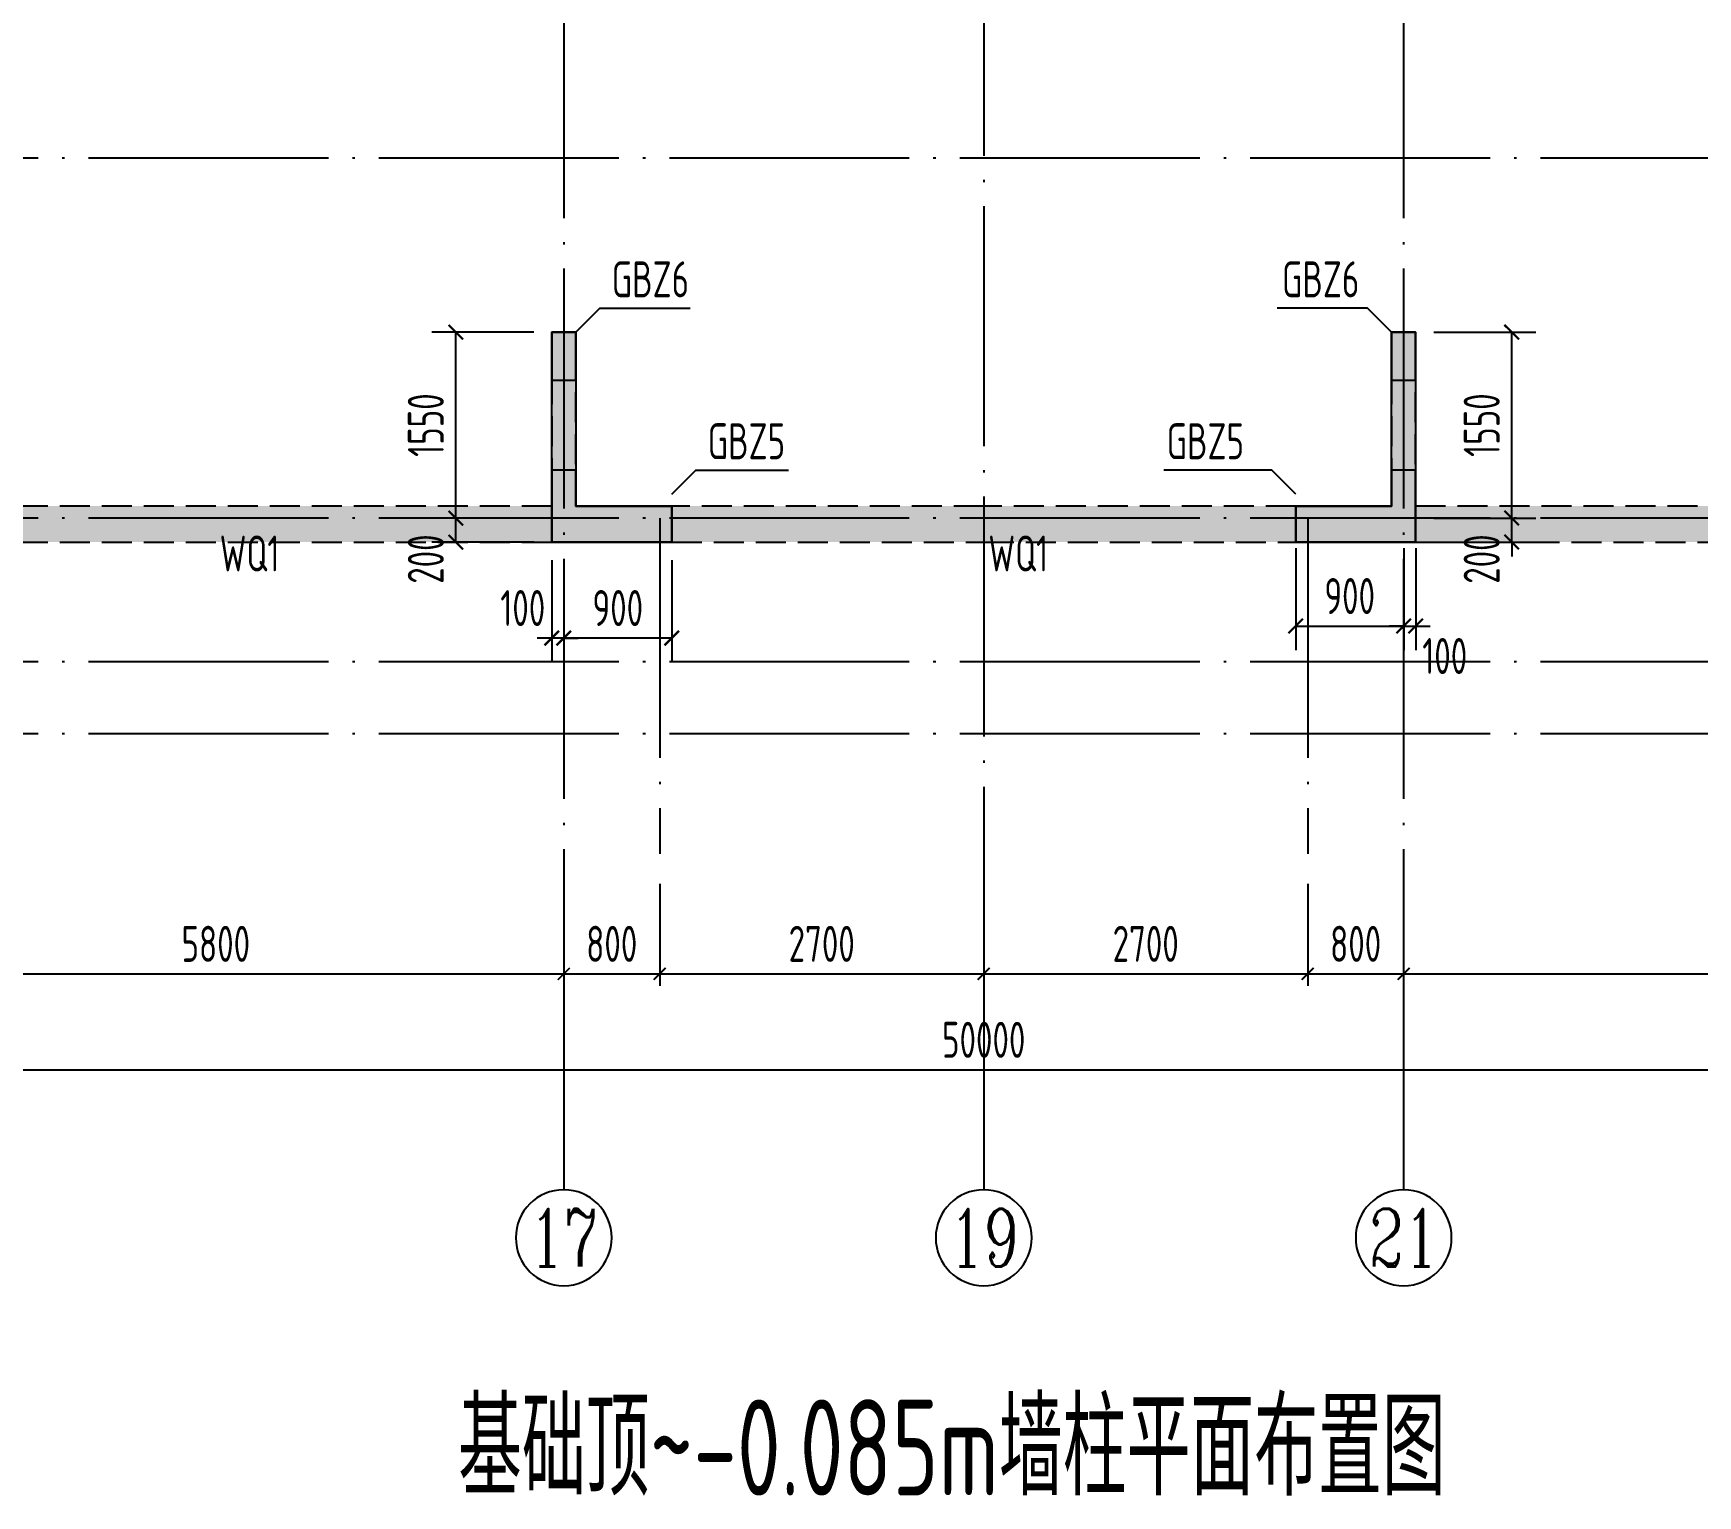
# Model space of a CAD drawing. Extents: x -668857 to 154266, y -275694 to 291306.
# Drawn here: x -322663 to -308792, y 197095 to 209287 of the extents above; entities that cross this region are included whole.
import ezdxf
from ezdxf.enums import TextEntityAlignment as Align

# ---------------------------------------------------------------- set-up
doc = ezdxf.new("R2010")
doc.units = 0
doc.header["$LTSCALE"] = 1000
doc.linetypes.add('DASH', pattern=[0.35, 0.25, -0.1])
doc.linetypes.add('DOTE', pattern=[2.42, 2, -0.2, 0.02, -0.2])
doc.layers.get('0').update_dxf_attribs({"linetype": 'CONTINUOUS'})
doc.layers.get('DEFPOINTS').update_dxf_attribs({"linetype": 'CONTINUOUS'})
for name, color, linetype in [('A-AXIS', 1, 'CONTINUOUS'), ('A-DOTE', 10, 'DOTE'), ('AXIS_NUM', 7, 'CONTINUOUS'), ('COLU_DE_TEXT', 7, 'CONTINUOUS'), ('LABEL', 1, 'CONTINUOUS'), ('PUB_TEXT', 2, 'CONTINUOUS'), ('S-Q墙填充', 252, 'CONTINUOUS'), ('S-Q墙实线', 6, 'CONTINUOUS'), ('S-Q墙标注', 3, 'CONTINUOUS'), ('S-Q墙虚线', 6, 'DASH'), ('S-X详图填充', 252, 'CONTINUOUS'), ('S-X详图实线', 4, 'CONTINUOUS'), ('S-Y一般标注', 3, 'CONTINUOUS')]:
    doc.layers.add(name, color=color, linetype=linetype)
doc.styles.add('TSSD_Axis', font='complex.shx', dxfattribs={"width": 0.7, "bigfont": 'hztxt.shx'})
doc.styles.add('TSSD_DIMENSION', font='Tssdeng.shx', dxfattribs={"width": 0.7, "bigfont": 'tssdchn.shx'})
doc.styles.add('TSSD_REIN', font='tssdeng.shx', dxfattribs={"width": 0.7, "height": 300, "bigfont": 'tssdchn.shx'})
doc.styles.add('结构文字', font='zstxt.shx', dxfattribs={"width": 0.7, "bigfont": 'zshz.shx'})
doc.dimstyles.new('STRUCK', dxfattribs={"dimtxt": 400, "dimasz": 121, "dimexe": 200, "dimexo": 150, "dimgap": 115, "dimtad": 1, "dimdec": 0, "dimdsep": 46, "dimtxsty": '结构文字', "dimblk": 'ARCHTICK', "dimcen": 400, "dimclrd": 3, "dimclre": 3, "dimclrt": 7, "dimadec": 0, "dimazin": 0, "dimtfac": 1, "dimtdec": 0, "dimtix": 1, "dimtmove": 2, "dimatfit": 3, "dimldrblk": '_DIMX', "dimfxl": 0, "dimtolj": 1, "dimtzin": 0, "dimarcsym": 0})
doc.dimstyles.new('TSSD_100_100', dxfattribs={"dimtxt": 300, "dimasz": 100, "dimexe": 100, "dimexo": 250, "dimgap": 100, "dimtad": 1, "dimdec": 0, "dimzin": 0, "dimdsep": 46, "dimtxsty": 'TSSD_DIMENSION', "dimblk": 'ARCHTICK', "dimcen": 0, "dimdle": 100, "dimclrt": 7, "dimadec": 0, "dimazin": 0, "dimtfac": 1, "dimtdec": 0, "dimtix": 1, "dimtmove": 2, "dimatfit": 3, "dimldrblk": 'ARCHTICK', "dimfxl": 0, "dimtolj": 1, "dimtzin": 0, "dimarcsym": 0})

# ---------------------------------------------------------------- blocks, each defined once
blk = doc.blocks.new('_ArchTick')
at = {"color": 0, "linetype": 'ByBlock', "const_width": 0.15}
blk.add_lwpolyline([(-0.5, -0.5), (0.5, 0.5)], dxfattribs=at)
blk = doc.blocks.new('*D119')
at = {"layer": 'DEFPOINTS', "color": 0}
for p in [(20300, 3600), (26100, 3600), (26100, 2600)]:
    blk.add_point(p, dxfattribs=at)
at = {"layer": 'S-Y一般标注', "color": 0, "lineweight": -2}
for p, q in [((20300, 3350), (20300, 2500)), ((26100, 3350), (26100, 2500)), ((20200, 2600), (26200, 2600))]:
    blk.add_line(p, q, dxfattribs=at)
at = {"layer": 'S-Y一般标注', "color": 0, "lineweight": -2, "xscale": 100, "yscale": 100, "zscale": 100, "rotation": 180}
blk.add_blockref('_ArchTick', (20300, 2600), dxfattribs=at)
at = {"layer": 'S-Y一般标注', "color": 0, "lineweight": -2, "xscale": 100, "yscale": 100, "zscale": 100}
blk.add_blockref('_ArchTick', (26100, 2600), dxfattribs=at)
at = {"layer": 'S-Y一般标注', "color": 7, "insert": (23200, 2850), "char_height": 300, "attachment_point": 5, "style": 'TSSD_DIMENSION'}
blk.add_mtext('\\A1;5800', dxfattribs=at)
blk = doc.blocks.new('ts_axno')
at = {"color": 0, "linetype": 'ByBlock', "lineweight": -2}
blk.add_circle((0, 0), 0.5, dxfattribs=at)
at = {"color": 0, "linetype": 'ByBlock', "lineweight": -2, "style": 'TSSD_Axis', "width": 0.7}
blk.add_attdef('A', text='', height=0.6, dxfattribs=at).set_placement((0, 0), align=Align.MIDDLE_CENTER)
blk = doc.blocks.new('*D120')
at = {"layer": 'DEFPOINTS', "color": 0}
for p in [(26100, 3600), (26900, 3600), (26900, 2600)]:
    blk.add_point(p, dxfattribs=at)
at = {"layer": 'S-Y一般标注', "color": 0, "lineweight": -2}
for p, q in [((26100, 3350), (26100, 2500)), ((26900, 3350), (26900, 2500)), ((26000, 2600), (27000, 2600))]:
    blk.add_line(p, q, dxfattribs=at)
at = {"layer": 'S-Y一般标注', "color": 0, "lineweight": -2, "xscale": 100, "yscale": 100, "zscale": 100, "rotation": 180}
blk.add_blockref('_ArchTick', (26100, 2600), dxfattribs=at)
at = {"layer": 'S-Y一般标注', "color": 0, "lineweight": -2, "xscale": 100, "yscale": 100, "zscale": 100}
blk.add_blockref('_ArchTick', (26900, 2600), dxfattribs=at)
at = {"layer": 'S-Y一般标注', "color": 7, "insert": (26500, 2850), "char_height": 300, "attachment_point": 5, "style": 'TSSD_DIMENSION'}
blk.add_mtext('\\A1;800', dxfattribs=at)
blk = doc.blocks.new('*D121')
at = {"layer": 'DEFPOINTS', "color": 0}
for p in [(26900, 3600), (29600, 3600), (29600, 2600)]:
    blk.add_point(p, dxfattribs=at)
at = {"layer": 'S-Y一般标注', "color": 0, "lineweight": -2}
for p, q in [((26900, 3350), (26900, 2500)), ((29600, 3350), (29600, 2500)), ((26800, 2600), (29700, 2600))]:
    blk.add_line(p, q, dxfattribs=at)
at = {"layer": 'S-Y一般标注', "color": 0, "lineweight": -2, "xscale": 100, "yscale": 100, "zscale": 100, "rotation": 180}
blk.add_blockref('_ArchTick', (26900, 2600), dxfattribs=at)
at = {"layer": 'S-Y一般标注', "color": 0, "lineweight": -2, "xscale": 100, "yscale": 100, "zscale": 100}
blk.add_blockref('_ArchTick', (29600, 2600), dxfattribs=at)
at = {"layer": 'S-Y一般标注', "color": 7, "insert": (28250, 2850), "char_height": 300, "attachment_point": 5, "style": 'TSSD_DIMENSION'}
blk.add_mtext('\\A1;2700', dxfattribs=at)
blk = doc.blocks.new('*D122')
at = {"layer": 'DEFPOINTS', "color": 0}
for p in [(32300, 3600), (33100, 3600), (33100, 2600)]:
    blk.add_point(p, dxfattribs=at)
at = {"layer": 'S-Y一般标注', "color": 0, "lineweight": -2}
for p, q in [((32300, 3350), (32300, 2500)), ((33100, 3350), (33100, 2500)), ((32200, 2600), (33200, 2600))]:
    blk.add_line(p, q, dxfattribs=at)
at = {"layer": 'S-Y一般标注', "color": 0, "lineweight": -2, "xscale": 100, "yscale": 100, "zscale": 100, "rotation": 180}
blk.add_blockref('_ArchTick', (32300, 2600), dxfattribs=at)
at = {"layer": 'S-Y一般标注', "color": 0, "lineweight": -2, "xscale": 100, "yscale": 100, "zscale": 100}
blk.add_blockref('_ArchTick', (33100, 2600), dxfattribs=at)
at = {"layer": 'S-Y一般标注', "color": 7, "insert": (32700, 2850), "char_height": 300, "attachment_point": 5, "style": 'TSSD_DIMENSION'}
blk.add_mtext('\\A1;800', dxfattribs=at)
blk = doc.blocks.new('*D123')
at = {"layer": 'DEFPOINTS', "color": 0}
for p in [(33100, 3600), (38900, 3600), (38900, 2600)]:
    blk.add_point(p, dxfattribs=at)
at = {"layer": 'S-Y一般标注', "color": 0, "lineweight": -2}
for p, q in [((33100, 3350), (33100, 2500)), ((38900, 3350), (38900, 2500)), ((33000, 2600), (39000, 2600))]:
    blk.add_line(p, q, dxfattribs=at)
at = {"layer": 'S-Y一般标注', "color": 0, "lineweight": -2, "xscale": 100, "yscale": 100, "zscale": 100, "rotation": 180}
blk.add_blockref('_ArchTick', (33100, 2600), dxfattribs=at)
at = {"layer": 'S-Y一般标注', "color": 0, "lineweight": -2, "xscale": 100, "yscale": 100, "zscale": 100}
blk.add_blockref('_ArchTick', (38900, 2600), dxfattribs=at)
at = {"layer": 'S-Y一般标注', "color": 7, "insert": (36000, 2850), "char_height": 300, "attachment_point": 5, "style": 'TSSD_DIMENSION'}
blk.add_mtext('\\A1;5800', dxfattribs=at)
blk = doc.blocks.new('*D128')
at = {"layer": 'DEFPOINTS', "color": 0}
for p in [(4600, 3600), (54600, 3600), (54600, 1800)]:
    blk.add_point(p, dxfattribs=at)
at = {"layer": 'S-Y一般标注', "color": 0, "lineweight": -2}
for p, q in [((4600, 3350), (4600, 1700)), ((54600, 3350), (54600, 1700)), ((4500, 1800), (54700, 1800))]:
    blk.add_line(p, q, dxfattribs=at)
at = {"layer": 'S-Y一般标注', "color": 0, "lineweight": -2, "xscale": 100, "yscale": 100, "zscale": 100, "rotation": 180}
blk.add_blockref('_ArchTick', (4600, 1800), dxfattribs=at)
at = {"layer": 'S-Y一般标注', "color": 0, "lineweight": -2, "xscale": 100, "yscale": 100, "zscale": 100}
blk.add_blockref('_ArchTick', (54600, 1800), dxfattribs=at)
at = {"layer": 'S-Y一般标注', "color": 7, "insert": (29600, 2050), "char_height": 300, "attachment_point": 5, "style": 'TSSD_DIMENSION'}
blk.add_mtext('\\A1;50000', dxfattribs=at)
blk = doc.blocks.new('*D131')
at = {"layer": 'DEFPOINTS', "color": 0}
for p in [(29600, 3600), (32300, 3600), (32300, 2600)]:
    blk.add_point(p, dxfattribs=at)
at = {"layer": 'S-Y一般标注', "color": 0, "lineweight": -2}
for p, q in [((29600, 3350), (29600, 2500)), ((32300, 3350), (32300, 2500)), ((29500, 2600), (32400, 2600))]:
    blk.add_line(p, q, dxfattribs=at)
at = {"layer": 'S-Y一般标注', "color": 0, "lineweight": -2, "xscale": 100, "yscale": 100, "zscale": 100, "rotation": 180}
blk.add_blockref('_ArchTick', (29600, 2600), dxfattribs=at)
at = {"layer": 'S-Y一般标注', "color": 0, "lineweight": -2, "xscale": 100, "yscale": 100, "zscale": 100}
blk.add_blockref('_ArchTick', (32300, 2600), dxfattribs=at)
at = {"layer": 'S-Y一般标注', "color": 7, "insert": (30950, 2850), "char_height": 300, "attachment_point": 5, "style": 'TSSD_DIMENSION'}
blk.add_mtext('\\A1;2700', dxfattribs=at)
blk = doc.blocks.new('*D569')
at = {"layer": 'DEFPOINTS', "color": 0}
for p in [(-319142, 205245), (-318342, 205245), (-318342, 205045)]:
    blk.add_point(p, dxfattribs=at)
at = {"layer": 'S-Q墙标注', "color": 3, "lineweight": -2}
for p, q in [((-318492, 205245), (-319342, 205245)), ((-319142, 205045), (-319142, 205245)), ((-318492, 205045), (-319342, 205045))]:
    blk.add_line(p, q, dxfattribs=at)
at = {"layer": 'S-Q墙标注', "color": 3, "lineweight": -2, "xscale": 121, "yscale": 121, "zscale": 121}
for p, rotation in [((-319142, 205245), 90), ((-319142, 205045), 270)]:
    blk.add_blockref('_ArchTick', p, dxfattribs=dict(at, rotation=rotation))
at = {"layer": 'S-Q墙标注', "color": 7, "insert": (-319392, 204903), "char_height": 300, "attachment_point": 5, "rotation": 90, "style": 'TSSD_REIN'}
blk.add_mtext('\\A1;200', dxfattribs=at)
blk = doc.blocks.new('_DIMX')
blk.add_line((-150, 0), (150, 0))
at = {"const_width": 50}
blk.add_lwpolyline([(-70, -70), (70, 70)], dxfattribs=at)
blk = doc.blocks.new('*D570')
at = {"layer": 'DEFPOINTS', "color": 0}
for p in [(-319142, 206795), (-318342, 206795), (-318342, 205245)]:
    blk.add_point(p, dxfattribs=at)
at = {"layer": 'S-Q墙标注', "color": 3, "lineweight": -2}
for p, q in [((-318492, 206795), (-319342, 206795)), ((-319142, 205245), (-319142, 206795)), ((-318492, 205245), (-319342, 205245))]:
    blk.add_line(p, q, dxfattribs=at)
at = {"layer": 'S-Q墙标注', "color": 3, "lineweight": -2, "xscale": 121, "yscale": 121, "zscale": 121}
for p, rotation in [((-319142, 206795), 90), ((-319142, 205245), 270)]:
    blk.add_blockref('_ArchTick', p, dxfattribs=dict(at, rotation=rotation))
at = {"layer": 'S-Q墙标注', "color": 7, "insert": (-319392, 206020), "char_height": 300, "attachment_point": 5, "rotation": 90, "style": 'TSSD_REIN'}
blk.add_mtext('\\A1;1550', dxfattribs=at)
blk = doc.blocks.new('*D571')
at = {"layer": 'DEFPOINTS', "color": 0}
for p in [(-318242, 205045), (-317342, 205045), (-318242, 204245)]:
    blk.add_point(p, dxfattribs=at)
at = {"layer": 'S-Q墙标注', "color": 3, "lineweight": -2}
for p, q in [((-318242, 204895), (-318242, 204045)), ((-317342, 204895), (-317342, 204045)), ((-317342, 204245), (-318242, 204245))]:
    blk.add_line(p, q, dxfattribs=at)
at = {"layer": 'S-Q墙标注', "color": 3, "lineweight": -2, "xscale": 121, "yscale": 121, "zscale": 121, "rotation": 180}
blk.add_blockref('_ArchTick', (-318242, 204245), dxfattribs=at)
at = {"layer": 'S-Q墙标注', "color": 3, "lineweight": -2, "xscale": 121, "yscale": 121, "zscale": 121}
blk.add_blockref('_ArchTick', (-317342, 204245), dxfattribs=at)
at = {"layer": 'S-Q墙标注', "color": 7, "insert": (-317792, 204495), "char_height": 300, "attachment_point": 5, "style": 'TSSD_REIN'}
blk.add_mtext('\\A1;900', dxfattribs=at)
blk = doc.blocks.new('*D572')
at = {"layer": 'DEFPOINTS', "color": 0}
for p in [(-318342, 205045), (-318242, 205045), (-318342, 204245)]:
    blk.add_point(p, dxfattribs=at)
at = {"layer": 'S-Q墙标注', "color": 3, "lineweight": -2}
for p, q in [((-318342, 204895), (-318342, 204045)), ((-318242, 204895), (-318242, 204045)), ((-318342, 204245), (-318463, 204245)), ((-318242, 204245), (-318342, 204245)), ((-318242, 204245), (-318121, 204245))]:
    blk.add_line(p, q, dxfattribs=at)
at = {"layer": 'S-Q墙标注', "color": 3, "lineweight": -2, "xscale": 121, "yscale": 121, "zscale": 121}
blk.add_blockref('_ArchTick', (-318342, 204245), dxfattribs=at)
at = {"layer": 'S-Q墙标注', "color": 3, "lineweight": -2, "xscale": 121, "yscale": 121, "zscale": 121, "rotation": 180}
blk.add_blockref('_ArchTick', (-318242, 204245), dxfattribs=at)
at = {"layer": 'S-Q墙标注', "color": 7, "insert": (-318584, 204495), "char_height": 300, "attachment_point": 5, "style": 'TSSD_REIN'}
blk.add_mtext('\\A1;100', dxfattribs=at)
blk = doc.blocks.new('*D646')
at = {"layer": 'DEFPOINTS', "color": 0}
for p in [(-311142, 205245), (-310342, 205245), (-311142, 205045)]:
    blk.add_point(p, dxfattribs=at)
at = {"layer": 'S-Q墙标注', "color": 3, "lineweight": -2}
for p, q in [((-310342, 205245), (-310342, 205366)), ((-310992, 205245), (-310142, 205245)), ((-310342, 205045), (-310342, 205245)), ((-310992, 205045), (-310142, 205045)), ((-310342, 205045), (-310342, 204924))]:
    blk.add_line(p, q, dxfattribs=at)
at = {"layer": 'S-Q墙标注', "color": 3, "lineweight": -2, "xscale": 121, "yscale": 121, "zscale": 121}
for p, rotation in [((-310342, 205245), 270), ((-310342, 205045), 90)]:
    blk.add_blockref('_ArchTick', p, dxfattribs=dict(at, rotation=rotation))
at = {"layer": 'S-Q墙标注', "color": 7, "insert": (-310592, 204903), "char_height": 300, "attachment_point": 5, "rotation": 90, "style": 'TSSD_REIN'}
blk.add_mtext('\\A1;200', dxfattribs=at)
blk = doc.blocks.new('*D647')
at = {"layer": 'DEFPOINTS', "color": 0}
for p in [(-311142, 206795), (-310342, 206795), (-311142, 205245)]:
    blk.add_point(p, dxfattribs=at)
at = {"layer": 'S-Q墙标注', "color": 3, "lineweight": -2}
for p, q in [((-310992, 206795), (-310142, 206795)), ((-310342, 205245), (-310342, 206795)), ((-310992, 205245), (-310142, 205245))]:
    blk.add_line(p, q, dxfattribs=at)
at = {"layer": 'S-Q墙标注', "color": 3, "lineweight": -2, "xscale": 121, "yscale": 121, "zscale": 121}
for p, rotation in [((-310342, 206795), 90), ((-310342, 205245), 270)]:
    blk.add_blockref('_ArchTick', p, dxfattribs=dict(at, rotation=rotation))
at = {"layer": 'S-Q墙标注', "color": 7, "insert": (-310592, 206020), "char_height": 300, "attachment_point": 5, "rotation": 90, "style": 'TSSD_REIN'}
blk.add_mtext('\\A1;1550', dxfattribs=at)
blk = doc.blocks.new('*D648')
at = {"layer": 'DEFPOINTS', "color": 0}
for p in [(-312142, 205145), (-311242, 205145), (-311242, 204345)]:
    blk.add_point(p, dxfattribs=at)
at = {"layer": 'S-Q墙标注', "color": 3, "lineweight": -2}
for p, q in [((-312142, 204995), (-312142, 204145)), ((-311242, 204995), (-311242, 204145)), ((-312142, 204345), (-311242, 204345))]:
    blk.add_line(p, q, dxfattribs=at)
at = {"layer": 'S-Q墙标注', "color": 3, "lineweight": -2, "xscale": 121, "yscale": 121, "zscale": 121, "rotation": 180}
blk.add_blockref('_ArchTick', (-312142, 204345), dxfattribs=at)
at = {"layer": 'S-Q墙标注', "color": 3, "lineweight": -2, "xscale": 121, "yscale": 121, "zscale": 121}
blk.add_blockref('_ArchTick', (-311242, 204345), dxfattribs=at)
at = {"layer": 'S-Q墙标注', "color": 7, "insert": (-311692, 204595), "char_height": 300, "attachment_point": 5, "style": 'TSSD_REIN'}
blk.add_mtext('\\A1;900', dxfattribs=at)
blk = doc.blocks.new('*D649')
at = {"layer": 'DEFPOINTS', "color": 0}
for p in [(-311242, 205145), (-311142, 205145), (-311142, 204345)]:
    blk.add_point(p, dxfattribs=at)
at = {"layer": 'S-Q墙标注', "color": 3, "lineweight": -2}
for p, q in [((-311242, 204995), (-311242, 204145)), ((-311142, 204995), (-311142, 204145)), ((-311242, 204345), (-311363, 204345)), ((-311242, 204345), (-311142, 204345)), ((-311142, 204345), (-311021, 204345))]:
    blk.add_line(p, q, dxfattribs=at)
at = {"layer": 'S-Q墙标注', "color": 3, "lineweight": -2, "xscale": 121, "yscale": 121, "zscale": 121}
blk.add_blockref('_ArchTick', (-311242, 204345), dxfattribs=at)
at = {"layer": 'S-Q墙标注', "color": 3, "lineweight": -2, "xscale": 121, "yscale": 121, "zscale": 121, "rotation": 180}
blk.add_blockref('_ArchTick', (-311142, 204345), dxfattribs=at)
at = {"layer": 'S-Q墙标注', "color": 7, "insert": (-310900, 204095), "char_height": 300, "attachment_point": 5, "style": 'TSSD_REIN'}
blk.add_mtext('\\A1;100', dxfattribs=at)
blk = doc.blocks.new('20210726.16350016')
at = {"layer": 'A-AXIS'}
for p, q in [((26100, 3600), (26100, 800)), ((29600, 3600), (29600, 800)), ((33100, 3600), (33100, 800))]:
    blk.add_line(p, q, dxfattribs=at)
at = {"layer": 'A-DOTE'}
for p, q in [((29600, 21100), (29600, 3600)), ((26100, 10900), (26100, 3600)), ((33100, 10900), (33100, 3600)), ((55600, 9400), (3600, 9400)), ((55600, 6400), (3600, 6400)), ((26900, 6400), (26900, 3600)), ((32300, 6400), (32300, 3600)), ((55600, 5200), (3600, 5200)), ((55600, 4600), (3600, 4600))]:
    blk.add_line(p, q, dxfattribs=at)
at = {"layer": 'A-AXIS'}
ref = blk.add_blockref('ts_axno', (26100, 400), dxfattribs=dict(at, xscale=-800, yscale=800, zscale=800, rotation=180))
ref.add_attrib('10', '17', dxfattribs={"layer": 'AXIS_NUM', "height": 480, "style": 'TSSD_Axis', "width": 0.7}).set_placement((26100, 400), align=Align.MIDDLE_CENTER)
ref = blk.add_blockref('ts_axno', (29600, 400), dxfattribs=dict(at, xscale=-800, yscale=800, zscale=800, rotation=180))
ref.add_attrib('13', '19', dxfattribs={"layer": 'AXIS_NUM', "height": 480, "style": 'TSSD_Axis', "width": 0.7}).set_placement((29600, 400), align=Align.MIDDLE_CENTER)
ref = blk.add_blockref('ts_axno', (33100, 400), dxfattribs=dict(at, xscale=-800, yscale=800, zscale=800, rotation=180))
ref.add_attrib('13', '21', dxfattribs={"layer": 'AXIS_NUM', "height": 480, "style": 'TSSD_Axis', "width": 0.7}).set_placement((33100, 400), align=Align.MIDDLE_CENTER)
at = {"layer": 'S-Y一般标注'}
for base, p1, p2, picture, middle in [((54600, 1800), (4600, 3600), (54600, 3600), '*D128', (29600, 2050)), ((26100, 2600), (20300, 3600), (26100, 3600), '*D119', (23200, 2850)), ((26900, 2600), (26100, 3600), (26900, 3600), '*D120', (26500, 2850)), ((29600, 2600), (26900, 3600), (29600, 3600), '*D121', (28250, 2850)), ((32300, 2600), (29600, 3600), (32300, 3600), '*D131', (30950, 2850)), ((33100, 2600), (32300, 3600), (33100, 3600), '*D122', (32700, 2850)), ((38900, 2600.1), (33100, 3600), (38900, 3600.1), '*D123', (36000, 2850.1))]:
    dim = blk.add_linear_dim(base=base, p1=p1, p2=p2, dimstyle='TSSD_100_100', dxfattribs=at)
    dim.commit()
    dim.dimension.update_dxf_attribs({"geometry": picture, "text_midpoint": middle})

msp = doc.modelspace()

# ---------------------------------------------------------------- hatches: boundary and pattern name
at = {"layer": 'S-Q墙填充', "ltscale": 0.5}
h = msp.add_hatch(dxfattribs=at)
h.set_pattern_fill('ARMORED', color=252, scale=30, style=0)
h.set_pattern_definition([(50, (-388806.07, 175277.25), (215.17805, -18.82564), [22.5, -247.5]), (355, (-388806.07, 175277.25), (-41.6254, 225.65764), [18, -198]), (100.4514, (-388788.14, 175275.68), (173.5528, 206.83186), [19.12206, -210.34263]), (46.1842, (-388806.07, 175337.25), (320.1723, -49.6557), [33.75, -371.25]), (96.6356, (-388779.4, 175333.12), (280.3988, 292.2354), [28.6831, -315.5139]), (351.1842, (-388806.07, 175337.25), (280.3986, 292.2356), [27, -297]), (21, (-388776.07, 175322.25), (179.07212, -120.78567), [22.5, -247.5]), (326, (-388776.07, 175322.25), (72.9946, 217.545), [18, -198]), (71.4514, (-388761.15, 175312.19), (252.0668, 96.75915), [19.12206, -210.34263]), (37.5, (-388806.07, 175277.25), (3.647957, 99.868156), [0, -195.6, 0, -201, 0, -198.75]), (7.5, (-388806.07, 175277.25), (78.92086, 118.32351), [0, -114.6, 0, -191.1, 0, -75.75]), (327.5, (-388872.97, 175277.25), (160.14673, -6.76646), [0, -75, 0, -234, 0, -310.5]), (317.5, (-388902.97, 175277.25), (174.95585, 30.0315), [0, -97.5, 0, -155.4, 0, -220.5]), (45, (-388806.07, 175277.25), (-106.06602, 106.06602), [])])
h.paths.add_polyline_path([(-297742.24, 214545.39), (-298392.15, 214545.39), (-300042.22, 214545.4), (-300642.44, 214545.39), (-300642.58, 214795.4), (-303842.17, 214795.4), (-303842.26, 214545.39), (-304442.18, 214545.4), (-306042.41, 214545.39), (-306742.33, 214545.39), (-306742.33, 213545.39), (-306742.33, 212745.39), (-319442.34, 212745.39), (-319892.34, 212745.39), (-320792.42, 212745.39), (-321242.33, 212745.39), (-322742.33, 212745.39), (-322742.33, 213545.39), (-322742.33, 214545.39), (-323392.24, 214545.39), (-325042.72, 214545.4), (-325642.33, 214545.39), (-325642.33, 214795.39), (-328842.33, 214795.39), (-328842.33, 214545.39), (-329442.45, 214545.4), (-331042.41, 214545.39), (-331742.33, 214545.39), (-331742.33, 213545.39), (-331742.33, 212745.39), (-339942.33, 212745.39), (-339942.33, 209745.4), (-339942.32, 207145.39), (-339942.32, 205045.39), (-337142.31, 205045.39), (-330642.27, 205045.39), (-330642.32, 203845.39), (-329592.33, 203845.39), (-327242.31, 203845.39), (-324692.33, 203845.39), (-323842.33, 203845.39), (-323842.38, 205045.27), (-318242.34, 205045.39), (-317342.34, 205045.39), (-314742.34, 205045.39), (-312142.31, 205045.39), (-311242.32, 205045.39), (-305642.31, 205045.39), (-305642.31, 203845.39), (-304592.33, 203845.39), (-302242.34, 203845.39), (-299892.33, 203845.39), (-298842.34, 203845.39), (-298842.34, 205045.39), (-293242.34, 205045.39), (-292342.34, 205045.39), (-289542.34, 205045.39), (-289542.34, 212745.39), (-291142.42, 212745.39), (-291542.34, 212745.39), (-294442.32, 212745.39), (-294892.32, 212745.39), (-295792.42, 212745.39), (-296242.34, 212745.39), (-297742.24, 212745.39), (-297742.24, 213545.39)])
h.paths.add_polyline_path([(-339642.33, 209645.4), (-338942.32, 209645.4), (-338942.32, 209845.4), (-339642.33, 209845.4), (-339642.33, 212445.39), (-339242.33, 212445.39), (-338342.23, 212445.39), (-338042.32, 212445.39), (-338042.3, 211795.39), (-337842.3, 211795.39), (-337842.32, 212445.39), (-335142.32, 212445.39), (-335142.32, 209645.4), (-334942.32, 209645.4), (-334942.32, 212445.39), (-334592.32, 212445.39), (-333692.23, 212445.39), (-333342.32, 212445.39), (-333342.32, 211645.39), (-333142.32, 211645.39), (-333142.32, 212445.39), (-331442.33, 212445.39), (-331442.33, 213545.39), (-331442.33, 214245.39), (-331042.41, 214245.39), (-329442.45, 214245.4), (-328742.33, 214245.39), (-328742.33, 213045.39), (-328542.33, 213045.39), (-328542.33, 214345.39), (-328542.33, 214495.39), (-325942.33, 214495.39), (-325942.33, 214345.39), (-325942.33, 213045.39), (-325742.33, 213045.39), (-325742.33, 214245.39), (-325042.72, 214245.4), (-323392.24, 214245.39), (-323042.33, 214245.39), (-323042.33, 213545.39), (-323042.33, 212445.39), (-321342.33, 212445.39), (-321342.33, 211645.39), (-321142.33, 211645.39), (-321142.33, 212445.39), (-320792.42, 212445.39), (-319892.34, 212445.39), (-319542.34, 212445.39), (-319542.34, 209645.4), (-319342.34, 209645.4), (-319342.34, 212445.39), (-316642.34, 212445.39), (-316642.34, 209645.4), (-316442.34, 209645.4), (-316442.34, 212445.39), (-316142.42, 212445.39), (-315142.33, 212445.39), (-314842.33, 212445.39), (-314842.34, 212445.39), (-314642.34, 212445.39), (-314642.33, 212445.39), (-314342.33, 212445.39), (-313342.23, 212445.39), (-313042.32, 212445.39), (-313042.32, 209645.2), (-312842.32, 209645.2), (-312842.32, 212445.39), (-310142.33, 212445.39), (-310142.33, 209645.4), (-309942.33, 209645.4), (-309942.33, 212445.39), (-309592.33, 212445.39), (-308692.23, 212445.39), (-308342.33, 212445.39), (-308342.33, 211645.4), (-308142.33, 211645.4), (-308142.33, 212445.39), (-306442.33, 212445.39), (-306442.33, 213545.39), (-306442.33, 214245.39), (-306042.41, 214245.39), (-304442.18, 214245.4), (-303742.33, 214245.39), (-303742.33, 213045.39), (-303542.33, 213045.39), (-303542.33, 214495.4), (-300942.33, 214495.4), (-300942.33, 213045.39), (-300742.33, 213045.39), (-300742.33, 214245.39), (-300042.22, 214245.4), (-298392.15, 214245.39), (-298042.24, 214245.39), (-298042.24, 213545.39), (-298042.24, 212445.39), (-296342.34, 212445.39), (-296342.34, 211645.39), (-296142.34, 211645.39), (-296142.34, 212445.39), (-295792.42, 212445.39), (-294892.32, 212445.39), (-294542.32, 212445.39), (-294542.32, 209645.4), (-294342.32, 209645.4), (-294342.32, 212445.39), (-291642.34, 212445.39), (-291642.34, 211795.42), (-291442.34, 211795.42), (-291442.34, 212445.39), (-291142.42, 212445.39), (-290242.32, 212445.39), (-289842.33, 212445.39), (-289842.33, 209845.4), (-290542.33, 209845.4), (-290542.33, 209645.4), (-289842.33, 209645.4), (-289842.34, 207145.39), (-289842.34, 205345.39), (-292342.34, 205345.39), (-293142.34, 205345.39), (-293142.34, 206795.39), (-293342.34, 206795.39), (-293342.34, 205345.39), (-298842.34, 205345.39), (-298842.34, 205595.39), (-299142.34, 205595.39), (-299142.34, 205245.39), (-299142.34, 204145.39), (-299892.33, 204145.39), (-302242.34, 204145.39), (-304592.33, 204145.39), (-305342.31, 204145.39), (-305342.31, 205245.39), (-305342.31, 205595.39), (-305642.31, 205595.39), (-305642.31, 205345.39), (-311142.32, 205345.39), (-311142.32, 206795.39), (-311342.32, 206795.39), (-311342.32, 205345.39), (-312142.31, 205345.39), (-314742.34, 205345.39), (-317342.34, 205345.39), (-318142.34, 205345.39), (-318142.34, 206795.39), (-318342.34, 206795.39), (-318342.34, 205345.39), (-323842.33, 205345.27), (-323842.3, 205595.37), (-324142.34, 205595.4), (-324142.39, 205245.27), (-324142.34, 204145.39), (-324692.33, 204145.39), (-327242.31, 204145.39), (-329592.33, 204145.39), (-330342.31, 204145.39), (-330342.27, 205245.27), (-330342.31, 205595.4), (-330642.32, 205595.37), (-330642.28, 205345.27), (-336142.32, 205345.39), (-336142.32, 206795.39), (-336342.32, 206795.39), (-336342.32, 205345.39), (-337142.31, 205345.39), (-339642.32, 205345.39), (-339642.32, 207145.39)], flags=16)
at = {"layer": 'S-X详图填充'}
h = msp.add_hatch(color=256, dxfattribs=at)
h.dxf.hatch_style = 1
h.paths.add_polyline_path([(-318342.34, 206395.42), (-318142.34, 206395.42), (-318142.34, 206795.42), (-318342.34, 206795.42)])
h = msp.add_hatch(color=256, dxfattribs=at)
h.dxf.hatch_style = 1
h.paths.add_polyline_path([(-311342.34, 206395.42), (-311142.34, 206395.42), (-311142.34, 206795.42), (-311342.34, 206795.42)])
h = msp.add_hatch(color=256, dxfattribs=at)
h.dxf.hatch_style = 1
h.paths.add_polyline_path([(-318142.34, 205645.42), (-318342.33, 205645.42), (-318342.32, 205045.39), (-317342.32, 205045.39), (-317342.33, 205345.4), (-318142.33, 205345.4)])
h = msp.add_hatch(color=256, dxfattribs=at)
h.dxf.hatch_style = 1
h.paths.add_polyline_path([(-311142.33, 205645.42), (-311342.34, 205645.42), (-311342.34, 205345.39), (-312142.36, 205345.39), (-312142.36, 205045.39), (-311142.33, 205045.39)])

# ---------------------------------------------------------------- linework, layer by layer
at = {"layer": 'LABEL'}
for points in [[(-318142.34, 206795.42), (-317942.34, 206995.42), (-317187.63, 206995.42)], [(-311342.33, 206795.42), (-311542.33, 206995.42), (-312297.04, 206995.42)], [(-317342.33, 205445.42), (-317142.33, 205645.42), (-316370.01, 205645.42)], [(-312142.34, 205445.42), (-312342.34, 205645.42), (-313241.26, 205645.42)]]:
    msp.add_lwpolyline(points, dxfattribs=at)
at = {"layer": 'S-Q墙实线', "ltscale": 0.5}
for points in [[(-318142.33, 206795.39), (-318142.33, 205345.39), (-317342.33, 205345.39), (-317342.32, 205045.39), (-318342.32, 205045.39), (-318342.33, 206795.39), (-318142.33, 206795.39)], [(-311142.33, 206795.39), (-311142.32, 205045.39), (-312142.35, 205045.39), (-312142.35, 205345.39), (-311342.33, 205345.39), (-311342.33, 206795.39), (-311142.33, 206795.39)]]:
    msp.add_lwpolyline(points, dxfattribs=at)
at = {"layer": 'S-Q墙虚线', "color": 6}
for points in [[(-305642.31, 205345.39), (-311142.32, 205345.39), (-311142.32, 206795.39), (-311342.32, 206795.39), (-311342.32, 205345.39), (-312142.31, 205345.39), (-314742.34, 205345.39), (-317342.34, 205345.39), (-318142.34, 205345.39), (-318142.34, 206795.39), (-318342.34, 206795.39), (-318342.34, 205345.39), (-323842.33, 205345.27)], [(-323842.38, 205045.27), (-318242.34, 205045.39), (-317342.34, 205045.39), (-314742.34, 205045.39), (-312142.31, 205045.39), (-311242.32, 205045.39), (-305642.31, 205045.39)]]:
    msp.add_lwpolyline(points, dxfattribs=at)
at = {"layer": 'S-X详图实线'}
for points in [[(-318342.34, 206395.42), (-318142.34, 206395.42), (-318142.34, 206795.42), (-318342.34, 206795.42), (-318342.34, 206395.42)], [(-311342.34, 206395.42), (-311142.34, 206395.42), (-311142.34, 206795.42), (-311342.34, 206795.42), (-311342.34, 206395.42)], [(-318142.34, 205645.42), (-318342.33, 205645.42), (-318342.32, 205045.39), (-317342.32, 205045.39), (-317342.33, 205345.4), (-318142.33, 205345.4), (-318142.34, 205645.42)], [(-311142.33, 205645.42), (-311342.34, 205645.42), (-311342.34, 205345.39), (-312142.36, 205345.39), (-312142.36, 205045.39), (-311142.33, 205045.39), (-311142.33, 205645.42)]]:
    msp.add_lwpolyline(points, close=True, dxfattribs=at)

# ---------------------------------------------------------------- block references
at = {"layer": 'A-DOTE'}
msp.add_blockref('20210726.16350016', (-344342.33, 198845.35), dxfattribs=at)

# ---------------------------------------------------------------- texts
at = {"layer": 'COLU_DE_TEXT', "style": 'TSSD_REIN', "width": 0.7}
for s, p in [('GBZ6', (-317842.34, 206995.42)), ('GBZ6', (-312256.18, 206995.42)), ('GBZ5', (-317042.33, 205645.42)), ('GBZ5', (-313217.72, 205645.42))]:
    msp.add_text(s, height=300, dxfattribs=at).set_placement(p, align=Align.BOTTOM_LEFT)
at = {"layer": 'PUB_TEXT', "color": 7, "style": 'TSSD_REIN', "width": 0.7}
msp.add_text('基础顶~-0.085m墙柱平面布置图', height=800, dxfattribs=at).set_placement((-319123.39, 197096.57))
at = {"layer": 'S-Q墙标注', "style": 'TSSD_REIN', "width": 0.7}
for p in [(-320861.14, 204709.83), (-314454.54, 204709.83)]:
    msp.add_text('WQ1', height=300, dxfattribs=at).set_placement(p, align=Align.BOTTOM_CENTER)

# ---------------------------------------------------------------- dimensions: what is measured, and where the dimension line sits
at = {"layer": 'S-Q墙标注'}
for base, p1, p2, angle, picture, middle in [((-319142.34, 206795.39), (-318342.34, 205245.39), (-318342.34, 206795.39), 90, '*D570', (-319392.34, 206020.39)), ((-310342.31, 206795.39), (-311142.31, 205245.39), (-311142.31, 206795.39), 90, '*D647', (-310592.31, 206020.39)), ((-318242.33, 204245.39), (-317342.34, 205045.39), (-318242.33, 205045.39), 180, '*D571', (-317792.33, 204495.39))]:
    dim = msp.add_linear_dim(base=base, p1=p1, p2=p2, angle=angle, dimstyle='STRUCK', override={"dimtxt": 300, "dimgap": 100, "dimtxsty": 'TSSD_REIN'}, dxfattribs=at)
    dim.commit()
    dim.dimension.update_dxf_attribs({"geometry": picture, "text_midpoint": middle})
for base, p1, p2, angle, picture, middle in [((-319142.34, 205245.39), (-318342.34, 205045.39), (-318342.34, 205245.39), 90, '*D569', (-319392.34, 204903.47)), ((-310342.31, 205245.39), (-311142.31, 205045.39), (-311142.31, 205245.39), 90, '*D646', (-310592.31, 204903.47)), ((-318342.34, 204245.39), (-318242.33, 205045.39), (-318342.34, 205045.39), 180, '*D572', (-318584.26, 204495.39))]:
    dim = msp.add_linear_dim(base=base, p1=p1, p2=p2, angle=angle, dimstyle='STRUCK', override={"dimtxt": 300, "dimgap": 100, "dimtxsty": 'TSSD_REIN'}, dxfattribs=at)
    dim.commit()
    dim.dimension.update_dxf_attribs({"geometry": picture, "text_midpoint": middle, "dimtype": 160})
dim = msp.add_linear_dim(base=(-311242.33, 204345.39), p1=(-312142.31, 205145.39), p2=(-311242.33, 205145.39), dimstyle='STRUCK', override={"dimtxt": 300, "dimgap": 100, "dimtxsty": 'TSSD_REIN'}, dxfattribs=at)
dim.commit()
dim.dimension.update_dxf_attribs({"geometry": '*D648', "text_midpoint": (-311692.32, 204595.39)})
dim = msp.add_linear_dim(base=(-311142.31, 204345.39), p1=(-311242.33, 205145.39), p2=(-311142.31, 205145.39), dimstyle='STRUCK', override={"dimtxt": 300, "dimgap": 100, "dimtxsty": 'TSSD_REIN'}, dxfattribs=at)
dim.commit()
dim.dimension.update_dxf_attribs({"geometry": '*D649', "text_midpoint": (-310900.39, 204095.39), "dimtype": 160})

doc.saveas('drawing.dxf')
